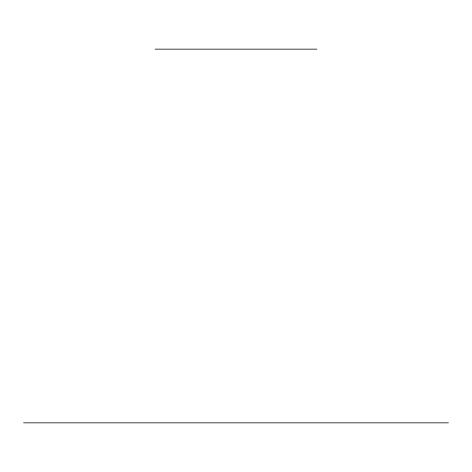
<?xml version="1.0" encoding="UTF-8"?>
<svg xmlns="http://www.w3.org/2000/svg" width="472" height="472" viewBox="0 0 472 472"><rect width="100%" height="100%" fill="white"/><g stroke="black" fill="none" stroke-linecap="round" stroke-linejoin="round"><path stroke-width="0.71" d="M155.076 49.153L316.924 49.153M23.6 422.847L448.4 422.847"/></g></svg>
